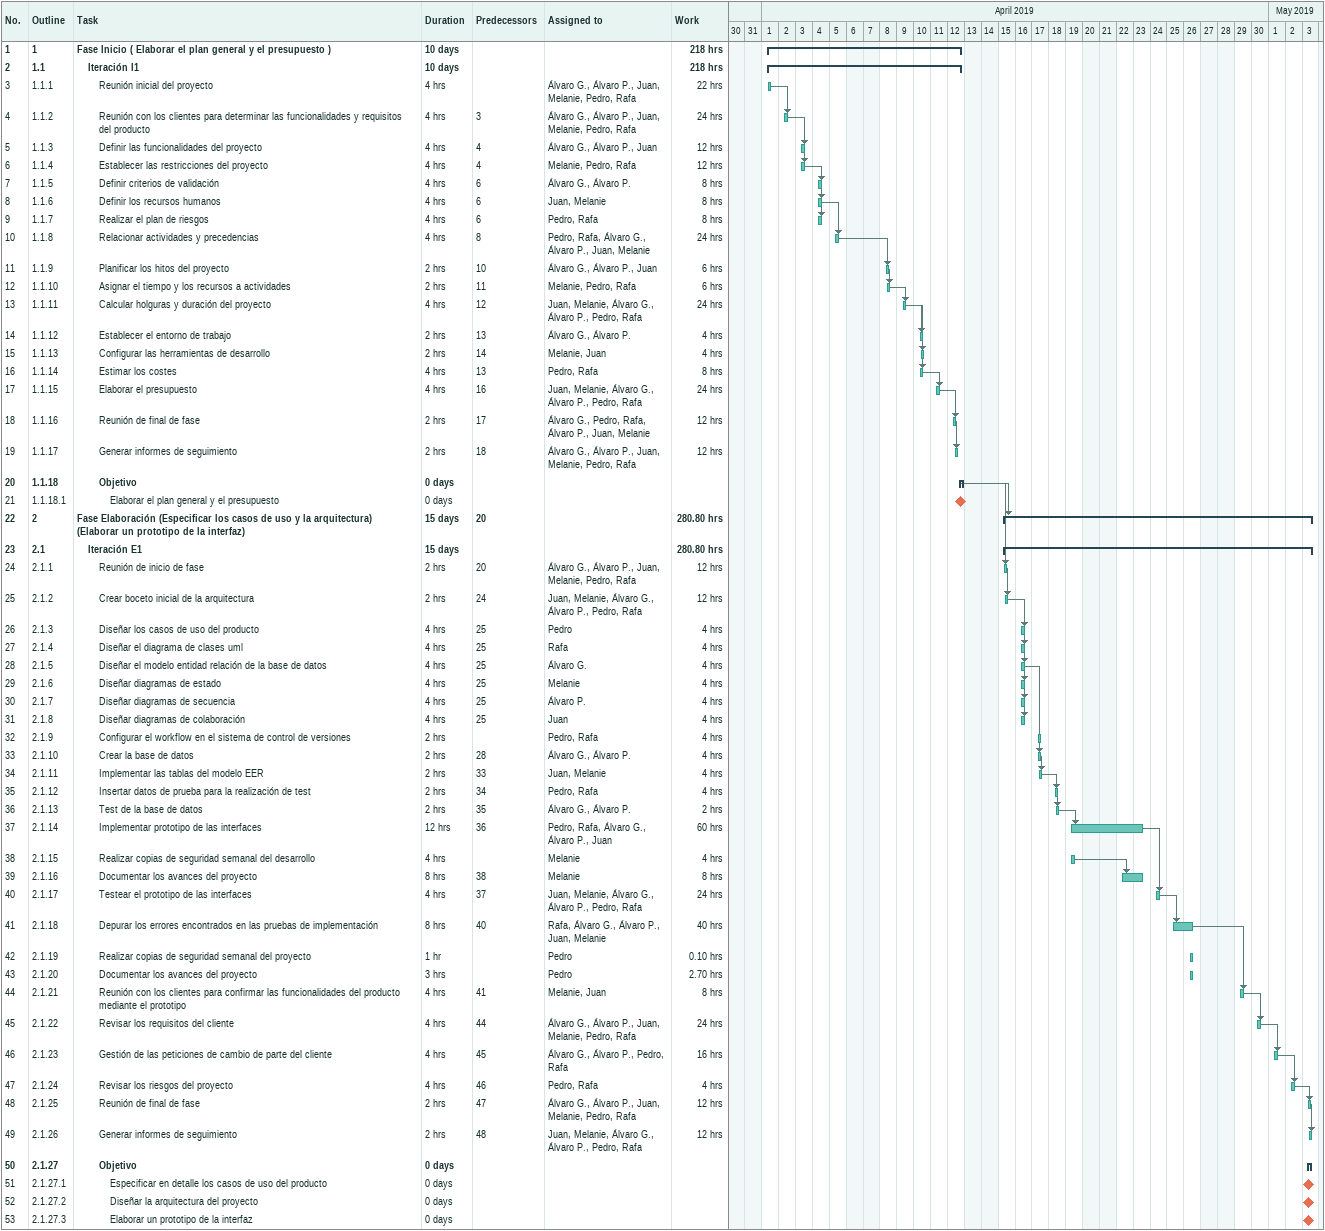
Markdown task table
| ID | WBS | Task | Duration | Start | Finish | Predecessors | Resources | Work (h) |
|---|---|---|---|---|---|---|---|---|
| 1 | 1 | **Fase Inicio ( Elaborar el plan general y el presupuesto )** | 10d | 2019-04-01 | 2019-04-12 |  |  | 218 |
| 2 | 1.1 | **Iteración I1** | 10d | 2019-04-01 | 2019-04-12 |  |  | 218 |
| 3 | 1.1.1 | Reunión inicial del proyecto | 4h | 2019-04-01 | 2019-04-01 |  | Álvaro G., Álvaro P., Juan, Melanie, Pedro, Rafa | 22 |
| 4 | 1.1.2 | Reunión con los clientes para determinar las funcionalidades y requisitos del producto | 4h | 2019-04-02 | 2019-04-02 | 3 | Álvaro G., Álvaro P., Juan, Melanie, Pedro, Rafa | 24 |
| 5 | 1.1.3 | Definir las funcionalidades del proyecto | 4h | 2019-04-03 | 2019-04-03 | 4 | Álvaro G., Álvaro P., Juan | 12 |
| 6 | 1.1.4 | Establecer las restricciones del proyecto | 4h | 2019-04-03 | 2019-04-03 | 4 | Melanie, Pedro, Rafa | 12 |
| 7 | 1.1.5 | Definir criterios de validación | 4h | 2019-04-04 | 2019-04-04 | 6 | Álvaro G., Álvaro P. | 8 |
| 8 | 1.1.6 | Definir los recursos humanos | 4h | 2019-04-04 | 2019-04-04 | 6 | Juan, Melanie | 8 |
| 9 | 1.1.7 | Realizar el plan de riesgos | 4h | 2019-04-04 | 2019-04-04 | 6 | Pedro, Rafa | 8 |
| 10 | 1.1.8 | Relacionar actividades y precedencias | 4h | 2019-04-05 | 2019-04-05 | 8 | Pedro, Rafa, Álvaro G., Álvaro P., Juan, Melanie | 24 |
| 11 | 1.1.9 | Planificar los hitos del proyecto | 2h | 2019-04-08 | 2019-04-08 | 10 | Álvaro G., Álvaro P., Juan | 6 |
| 12 | 1.1.10 | Asignar el tiempo y los recursos a actividades | 2h | 2019-04-08 | 2019-04-08 | 11 | Melanie, Pedro, Rafa | 6 |
| 13 | 1.1.11 | Calcular holguras y duración del proyecto | 4h | 2019-04-09 | 2019-04-09 | 12 | Juan, Melanie, Álvaro G., Álvaro P., Pedro, Rafa | 24 |
| 14 | 1.1.12 | Establecer el entorno de trabajo | 2h | 2019-04-10 | 2019-04-10 | 13 | Álvaro G., Álvaro P. | 4 |
| 15 | 1.1.13 | Configurar las herramientas de desarrollo | 2h | 2019-04-10 | 2019-04-10 | 14 | Melanie, Juan | 4 |
| 16 | 1.1.14 | Estimar los costes | 4h | 2019-04-10 | 2019-04-10 | 13 | Pedro, Rafa | 8 |
| 17 | 1.1.15 | Elaborar el presupuesto | 4h | 2019-04-11 | 2019-04-11 | 16 | Juan, Melanie, Álvaro G., Álvaro P., Pedro, Rafa | 24 |
| 18 | 1.1.16 | Reunión de final de fase | 2h | 2019-04-12 | 2019-04-12 | 17 | Álvaro G., Pedro, Rafa, Álvaro P., Juan, Melanie | 12 |
| 19 | 1.1.17 | Generar informes de seguimiento | 2h | 2019-04-12 | 2019-04-12 | 18 | Álvaro G., Álvaro P., Juan, Melanie, Pedro, Rafa | 12 |
| 20 | 1.1.18 | **Objetivo** | 0d | 2019-04-12 | 2019-04-12 |  |  |  |
| 21 | 1.1.18.1 | Elaborar el plan general y el presupuesto | 0d | 2019-04-12 | 2019-04-12 |  |  |  |
| 22 | 2 | **Fase Elaboración (Especificar los casos de uso y la arquitectura) (Elaborar un prototipo de la interfaz)** | 15d | 2019-04-15 | 2019-05-03 | 20 |  | 280.80 |
| 23 | 2.1 | **Iteración E1** | 15d | 2019-04-15 | 2019-05-03 |  |  | 280.80 |
| 24 | 2.1.1 | Reunión de inicio de fase | 2h | 2019-04-15 | 2019-04-15 | 20 | Álvaro G., Álvaro P., Juan, Melanie, Pedro, Rafa | 12 |
| 25 | 2.1.2 | Crear boceto inicial de la arquitectura | 2h | 2019-04-15 | 2019-04-15 | 24 | Juan, Melanie, Álvaro G., Álvaro P., Pedro, Rafa | 12 |
| 26 | 2.1.3 | Diseñar los casos de uso del producto | 4h | 2019-04-16 | 2019-04-16 | 25 | Pedro | 4 |
| 27 | 2.1.4 | Diseñar el diagrama de clases uml | 4h | 2019-04-16 | 2019-04-16 | 25 | Rafa | 4 |
| 28 | 2.1.5 | Diseñar el modelo entidad relación de la base de datos | 4h | 2019-04-16 | 2019-04-16 | 25 | Álvaro G. | 4 |
| 29 | 2.1.6 | Diseñar diagramas de estado | 4h | 2019-04-16 | 2019-04-16 | 25 | Melanie | 4 |
| 30 | 2.1.7 | Diseñar diagramas de secuencia | 4h | 2019-04-16 | 2019-04-16 | 25 | Álvaro P. | 4 |
| 31 | 2.1.8 | Diseñar diagramas de colaboración | 4h | 2019-04-16 | 2019-04-16 | 25 | Juan | 4 |
| 32 | 2.1.9 | Configurar el workflow en el sistema de control de versiones | 2h | 2019-04-17 | 2019-04-17 |  | Pedro, Rafa | 4 |
| 33 | 2.1.10 | Crear la base de datos | 2h | 2019-04-17 | 2019-04-17 | 28 | Álvaro G., Álvaro P. | 4 |
| 34 | 2.1.11 | Implementar las tablas del modelo EER | 2h | 2019-04-17 | 2019-04-17 | 33 | Juan, Melanie | 4 |
| 35 | 2.1.12 | Insertar datos de prueba para la realización de test | 2h | 2019-04-18 | 2019-04-18 | 34 | Pedro, Rafa | 4 |
| 36 | 2.1.13 | Test de la base de datos | 2h | 2019-04-18 | 2019-04-18 | 35 | Álvaro G., Álvaro P. | 2 |
| 37 | 2.1.14 | Implementar prototipo de las interfaces | 12h | 2019-04-19 | 2019-04-23 | 36 | Pedro, Rafa, Álvaro G., Álvaro P., Juan | 60 |
| 38 | 2.1.15 | Realizar copias de seguridad semanal del desarrollo | 4h | 2019-04-19 | 2019-04-19 |  | Melanie | 4 |
| 39 | 2.1.16 | Documentar los avances del proyecto | 8h | 2019-04-22 | 2019-04-23 | 38 | Melanie | 8 |
| 40 | 2.1.17 | Testear el prototipo de las interfaces | 4h | 2019-04-24 | 2019-04-24 | 37 | Juan, Melanie, Álvaro G., Álvaro P., Pedro, Rafa | 24 |
| 41 | 2.1.18 | Depurar los errores encontrados en las pruebas de implementación | 8h | 2019-04-25 | 2019-04-26 | 40 | Rafa, Álvaro G., Álvaro P., Juan, Melanie | 40 |
| 42 | 2.1.19 | Realizar copias de seguridad semanal del proyecto | 1h | 2019-04-26 | 2019-04-26 |  | Pedro | 0.10 |
| 43 | 2.1.20 | Documentar los avances del proyecto | 3h | 2019-04-26 | 2019-04-26 |  | Pedro | 2.70 |
| 44 | 2.1.21 | Reunión con los clientes para confirmar las funcionalidades del producto mediante el prototipo | 4h | 2019-04-29 | 2019-04-29 | 41 | Melanie, Juan | 8 |
| 45 | 2.1.22 | Revisar los requisitos del cliente | 4h | 2019-04-30 | 2019-04-30 | 44 | Álvaro G., Álvaro P., Juan, Melanie, Pedro, Rafa | 24 |
| 46 | 2.1.23 | Gestión de las peticiones de cambio de parte del cliente | 4h | 2019-05-01 | 2019-05-01 | 45 | Álvaro G., Álvaro P., Pedro, Rafa | 16 |
| 47 | 2.1.24 | Revisar los riesgos del proyecto | 4h | 2019-05-02 | 2019-05-02 | 46 | Pedro, Rafa | 4 |
| 48 | 2.1.25 | Reunión de final de fase | 2h | 2019-05-03 | 2019-05-03 | 47 | Álvaro G., Álvaro P., Juan, Melanie, Pedro, Rafa | 12 |
| 49 | 2.1.26 | Generar informes de seguimiento | 2h | 2019-05-03 | 2019-05-03 | 48 | Juan, Melanie, Álvaro G., Álvaro P., Pedro, Rafa | 12 |
| 50 | 2.1.27 | **Objetivo** | 0d | 2019-05-03 | 2019-05-03 |  |  |  |
| 51 | 2.1.27.1 | Especificar en detalle los casos de uso del producto | 0d | 2019-05-03 | 2019-05-03 |  |  |  |
| 52 | 2.1.27.2 | Diseñar la arquitectura del proyecto | 0d | 2019-05-03 | 2019-05-03 |  |  |  |
| 53 | 2.1.27.3 | Elaborar un prototipo de la interfaz | 0d | 2019-05-03 | 2019-05-03 |  |  |  |
